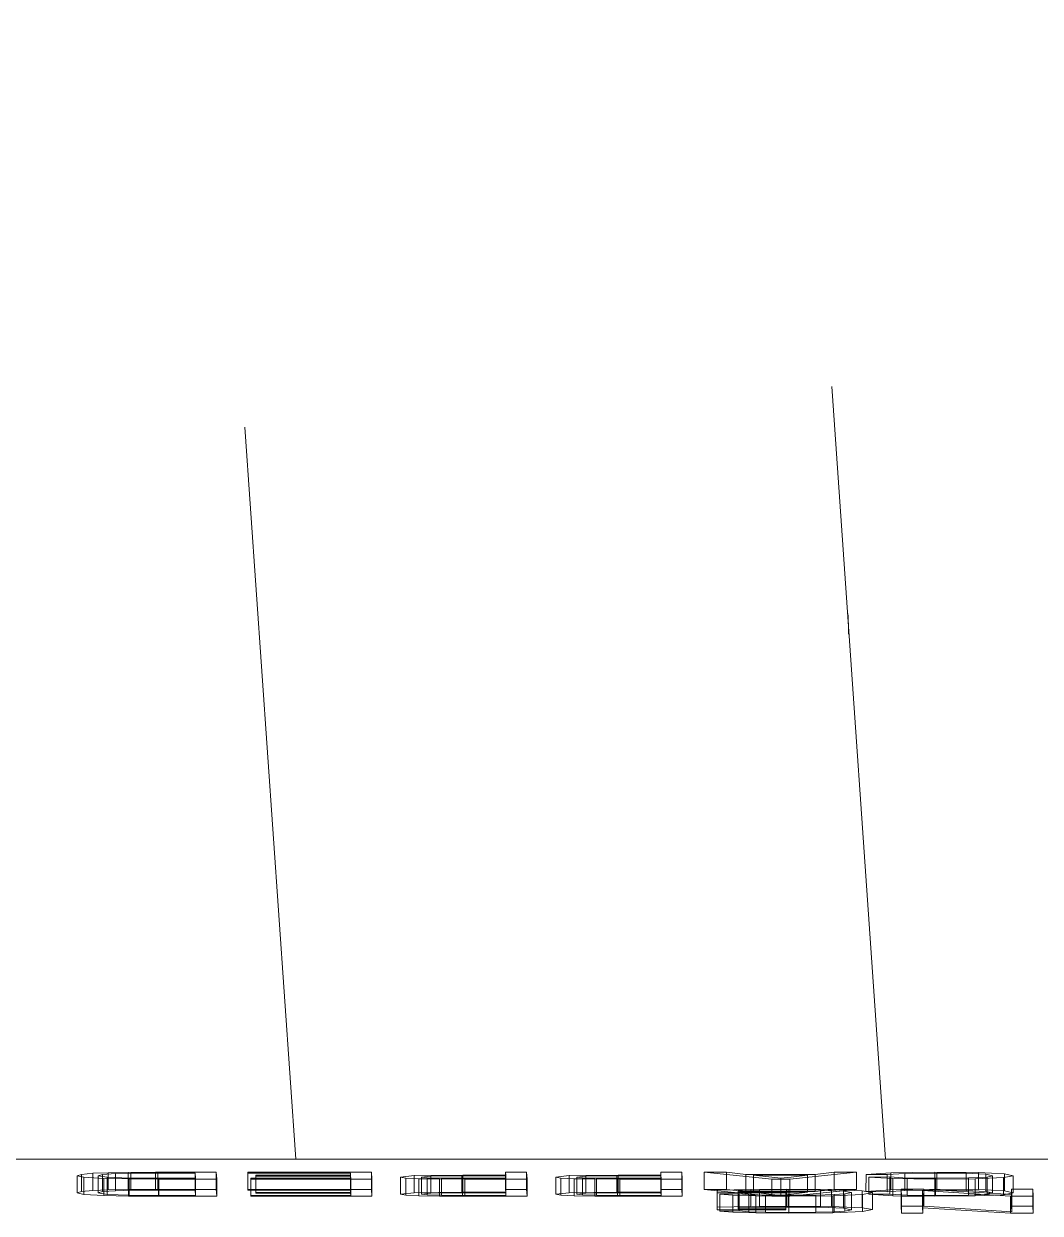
# Model space of a CAD drawing. Header units: metres. Extents: x -55 to 260, y -121 to 64.
# Drawn here: x 11.49 to 11.597, y 19.6946 to 19.8197 of the extents above; entities that cross this region are included whole.
import ezdxf

# ---------------------------------------------------------------- set-up
doc = ezdxf.new("R2010")
doc.units = ezdxf.units.M
doc.layers.add('0-1', color=7, linetype='Continuous', lineweight=5)
doc.layers.add('45ESTAC-1', color=253, linetype='Continuous', lineweight=5)

# ---------------------------------------------------------------- blocks, each defined once
blk = doc.blocks.new('Sign - SpeedLimit_Handicap - Handicap-V264-A1 _ A700')
at = {"layer": '45ESTAC-1'}
for p, q in [((11.58071, 19.70023), (11.57506, 19.78157)), ((11.51327, 19.77728), (11.51862, 19.70023)), ((11.65428, 19.70023), (11.40948, 19.70023)), ((11.49605, 19.69865), (11.49559, 19.69851)), ((11.49559, 19.69851), (11.4963, 19.69834)), ((11.49559, 19.69671), (11.49559, 19.69851)), ((11.49725, 19.69876), (11.49605, 19.69865)), ((11.49605, 19.69685), (11.49605, 19.69865)), ((11.4963, 19.69834), (11.4984, 19.69821)), ((11.4963, 19.69654), (11.4963, 19.69834)), ((11.49887, 19.69882), (11.49725, 19.69876)), ((11.49725, 19.69696), (11.49725, 19.69876)), ((11.4978, 19.69851), (11.49828, 19.69864)), ((11.49876, 19.69834), (11.4978, 19.69851)), ((11.4978, 19.69671), (11.4978, 19.69851)), ((11.49828, 19.69864), (11.49962, 19.69873)), ((11.49828, 19.69684), (11.49828, 19.69864)), ((11.4984, 19.69821), (11.50101, 19.69816)), ((11.4984, 19.69641), (11.4984, 19.69821)), ((11.50107, 19.69826), (11.49876, 19.69834)), ((11.49876, 19.69654), (11.49876, 19.69834)), ((11.50098, 19.69886), (11.49887, 19.69882)), ((11.49887, 19.69702), (11.49887, 19.69882)), ((11.49962, 19.69873), (11.50126, 19.69877)), ((11.49962, 19.69693), (11.49962, 19.69873)), ((11.50383, 19.69887), (11.50098, 19.69886)), ((11.50098, 19.69706), (11.50098, 19.69886)), ((11.50101, 19.69816), (11.50418, 19.69815)), ((11.50101, 19.69636), (11.50101, 19.69816)), ((11.50421, 19.69824), (11.50107, 19.69826)), ((11.50107, 19.69646), (11.50107, 19.69826)), ((11.50126, 19.69877), (11.50411, 19.69878)), ((11.50126, 19.69697), (11.50126, 19.69877)), ((11.51024, 19.69887), (11.50383, 19.69887)), ((11.50383, 19.69707), (11.50383, 19.69887)), ((11.50411, 19.69878), (11.50803, 19.69878)), ((11.50411, 19.69698), (11.50411, 19.69878)), ((11.50418, 19.69815), (11.51029, 19.69815)), ((11.50418, 19.69635), (11.50418, 19.69815)), ((11.50807, 19.69824), (11.50421, 19.69824)), ((11.50421, 19.69644), (11.50421, 19.69824)), ((11.50803, 19.69878), (11.50807, 19.69824)), ((11.50803, 19.69878), (11.50803, 19.69698)), ((11.50807, 19.69644), (11.50807, 19.69824)), ((11.51029, 19.69815), (11.51024, 19.69887)), ((11.51024, 19.69887), (11.51024, 19.69707)), ((11.51029, 19.69635), (11.51029, 19.69815)), ((11.52658, 19.69887), (11.51356, 19.69887)), ((11.51356, 19.69887), (11.51357, 19.69878)), ((11.51356, 19.69707), (11.51356, 19.69887)), ((11.51357, 19.69878), (11.52437, 19.69878)), ((11.51357, 19.69698), (11.51357, 19.69878)), ((11.52441, 19.69824), (11.51388, 19.69824)), ((11.51388, 19.69824), (11.51389, 19.69815)), ((11.51388, 19.69644), (11.51388, 19.69824)), ((11.51389, 19.69815), (11.52663, 19.69815)), ((11.51389, 19.69635), (11.51389, 19.69815)), ((11.52438, 19.69855), (11.51442, 19.69855)), ((11.51442, 19.69855), (11.51442, 19.69845)), ((11.51442, 19.69675), (11.51442, 19.69855)), ((11.51442, 19.69845), (11.52439, 19.69845)), ((11.51442, 19.69666), (11.51442, 19.69845)), ((11.52437, 19.69878), (11.52438, 19.69855)), ((11.52437, 19.69698), (11.52437, 19.69878)), ((11.52438, 19.69675), (11.52438, 19.69855)), ((11.52439, 19.69845), (11.52441, 19.69824)), ((11.52439, 19.69666), (11.52439, 19.69845)), ((11.52441, 19.69644), (11.52441, 19.69824)), ((11.52663, 19.69815), (11.52658, 19.69887)), ((11.52658, 19.69887), (11.52658, 19.69707)), ((11.52663, 19.69635), (11.52663, 19.69815)), ((11.53107, 19.69852), (11.52966, 19.69836)), ((11.52966, 19.69836), (11.53019, 19.69826)), ((11.52966, 19.69656), (11.52966, 19.69836)), ((11.53019, 19.69826), (11.53159, 19.69819)), ((11.53019, 19.69646), (11.53019, 19.69826)), ((11.53622, 19.69858), (11.53107, 19.69852)), ((11.53107, 19.69672), (11.53107, 19.69852)), ((11.53159, 19.69819), (11.53375, 19.69816)), ((11.53159, 19.69639), (11.53159, 19.69819)), ((11.53187, 19.69836), (11.53283, 19.69846)), ((11.53245, 19.69829), (11.53187, 19.69836)), ((11.53187, 19.69656), (11.53187, 19.69836)), ((11.53395, 19.69825), (11.53245, 19.69829)), ((11.53245, 19.69649), (11.53245, 19.69829)), ((11.53283, 19.69846), (11.53609, 19.69849)), ((11.53283, 19.69666), (11.53283, 19.69846)), ((11.53375, 19.69816), (11.5364, 19.69815)), ((11.53375, 19.69636), (11.53375, 19.69816)), ((11.53616, 19.69824), (11.53395, 19.69825)), ((11.53395, 19.69645), (11.53395, 19.69825)), ((11.53609, 19.69849), (11.54073, 19.69849)), ((11.53609, 19.69669), (11.53609, 19.69849)), ((11.54074, 19.69824), (11.53616, 19.69824)), ((11.53616, 19.69644), (11.53616, 19.69824)), ((11.54072, 19.69858), (11.53622, 19.69858)), ((11.53622, 19.69678), (11.53622, 19.69858)), ((11.5364, 19.69815), (11.54297, 19.69815)), ((11.5364, 19.69635), (11.5364, 19.69815)), ((11.54292, 19.69887), (11.5407, 19.69887)), ((11.5407, 19.69887), (11.54072, 19.69858)), ((11.5407, 19.69707), (11.5407, 19.69887)), ((11.54072, 19.69678), (11.54072, 19.69858)), ((11.54073, 19.69849), (11.54074, 19.69824)), ((11.54073, 19.69849), (11.54073, 19.69669)), ((11.54074, 19.69644), (11.54074, 19.69824)), ((11.54297, 19.69815), (11.54292, 19.69887)), ((11.54292, 19.69887), (11.54292, 19.69707)), ((11.54297, 19.69635), (11.54297, 19.69815)), ((11.54741, 19.69852), (11.546, 19.69836)), ((11.546, 19.69836), (11.54653, 19.69826)), ((11.546, 19.69656), (11.546, 19.69836)), ((11.54653, 19.69826), (11.54793, 19.69819)), ((11.54653, 19.69646), (11.54653, 19.69826)), ((11.55255, 19.69858), (11.54741, 19.69852)), ((11.54741, 19.69672), (11.54741, 19.69852)), ((11.54793, 19.69819), (11.55009, 19.69816)), ((11.54793, 19.69639), (11.54793, 19.69819)), ((11.54821, 19.69836), (11.54917, 19.69846)), ((11.54879, 19.69829), (11.54821, 19.69836)), ((11.54821, 19.69656), (11.54821, 19.69836)), ((11.55028, 19.69825), (11.54879, 19.69829)), ((11.54879, 19.69649), (11.54879, 19.69829)), ((11.54917, 19.69846), (11.55243, 19.69849)), ((11.54917, 19.69666), (11.54917, 19.69846)), ((11.55009, 19.69816), (11.55274, 19.69815)), ((11.55009, 19.69636), (11.55009, 19.69816)), ((11.5525, 19.69824), (11.55028, 19.69825)), ((11.55028, 19.69645), (11.55028, 19.69825)), ((11.55243, 19.69849), (11.55707, 19.69849)), ((11.55243, 19.69669), (11.55243, 19.69849)), ((11.55708, 19.69824), (11.5525, 19.69824)), ((11.5525, 19.69644), (11.5525, 19.69824)), ((11.55706, 19.69858), (11.55255, 19.69858)), ((11.55255, 19.69678), (11.55255, 19.69858)), ((11.55274, 19.69815), (11.5593, 19.69815)), ((11.55274, 19.69635), (11.55274, 19.69815)), ((11.55925, 19.69887), (11.55704, 19.69887)), ((11.55704, 19.69887), (11.55706, 19.69858)), ((11.55704, 19.69707), (11.55704, 19.69887)), ((11.55706, 19.69678), (11.55706, 19.69858)), ((11.55707, 19.69849), (11.55708, 19.69824)), ((11.55707, 19.69849), (11.55707, 19.69669)), ((11.55708, 19.69644), (11.55708, 19.69824)), ((11.5593, 19.69815), (11.55925, 19.69887)), ((11.55925, 19.69887), (11.55925, 19.69707)), ((11.5593, 19.69635), (11.5593, 19.69815)), ((11.56396, 19.69887), (11.56162, 19.69887)), ((11.56162, 19.69887), (11.56875, 19.69815)), ((11.56162, 19.69707), (11.56162, 19.69887)), ((11.56601, 19.69865), (11.56396, 19.69887)), ((11.56396, 19.69707), (11.56396, 19.69887)), ((11.57331, 19.69865), (11.56601, 19.69865)), ((11.56601, 19.69685), (11.56601, 19.69865)), ((11.56843, 19.69838), (11.56682, 19.69856)), ((11.56682, 19.69856), (11.5725, 19.69856)), ((11.56682, 19.69676), (11.56682, 19.69856)), ((11.56968, 19.69824), (11.56843, 19.69838)), ((11.56875, 19.69815), (11.57063, 19.69815)), ((11.56875, 19.69635), (11.56875, 19.69815)), ((11.57078, 19.69836), (11.56968, 19.69824)), ((11.56968, 19.69644), (11.56968, 19.69824)), ((11.57063, 19.69815), (11.57766, 19.69887)), ((11.57063, 19.69635), (11.57063, 19.69815)), ((11.5725, 19.69856), (11.57078, 19.69836)), ((11.5725, 19.69856), (11.5725, 19.69676)), ((11.57532, 19.69887), (11.57331, 19.69865)), ((11.57331, 19.69685), (11.57331, 19.69865)), ((11.57766, 19.69887), (11.57532, 19.69887)), ((11.57532, 19.69707), (11.57532, 19.69887)), ((11.57766, 19.69887), (11.57766, 19.69707)), ((11.57865, 19.69684), (11.57866, 19.69864)), ((11.58127, 19.69882), (11.57866, 19.69864)), ((11.57866, 19.69864), (11.58087, 19.69862)), ((11.58117, 19.69838), (11.57895, 19.69835)), ((11.57895, 19.69835), (11.58147, 19.6982)), ((11.57895, 19.69656), (11.57895, 19.69835)), ((11.58087, 19.69862), (11.58274, 19.69875)), ((11.58087, 19.69862), (11.58087, 19.69682)), ((11.58299, 19.69826), (11.58117, 19.69838)), ((11.58117, 19.69658), (11.58117, 19.69838)), ((11.5859, 19.69888), (11.58127, 19.69882)), ((11.58127, 19.69702), (11.58127, 19.69882)), ((11.58147, 19.6982), (11.58591, 19.69814)), ((11.58147, 19.6964), (11.58147, 19.6982)), ((11.58274, 19.69875), (11.58613, 19.69879)), ((11.58274, 19.69695), (11.58274, 19.69875)), ((11.58599, 19.69823), (11.58299, 19.69826)), ((11.58299, 19.69647), (11.58299, 19.69826)), ((11.59052, 19.69884), (11.5859, 19.69888)), ((11.5859, 19.69708), (11.5859, 19.69888)), ((11.58591, 19.69814), (11.59016, 19.69818)), ((11.58591, 19.69634), (11.58591, 19.69814)), ((11.58945, 19.69827), (11.58599, 19.69823)), ((11.58599, 19.69643), (11.58599, 19.69823)), ((11.58613, 19.69879), (11.58919, 19.69876)), ((11.58613, 19.69699), (11.58613, 19.69879)), ((11.58919, 19.69876), (11.59128, 19.69866)), ((11.58919, 19.69696), (11.58919, 19.69876)), ((11.5914, 19.69837), (11.58945, 19.69827)), ((11.58945, 19.69647), (11.58945, 19.69827)), ((11.59016, 19.69818), (11.59314, 19.69831)), ((11.59016, 19.69638), (11.59016, 19.69818)), ((11.59323, 19.6987), (11.59052, 19.69884)), ((11.59052, 19.69704), (11.59052, 19.69884)), ((11.59128, 19.69866), (11.59196, 19.69851)), ((11.59128, 19.69686), (11.59128, 19.69866)), ((11.59196, 19.69851), (11.5914, 19.69837)), ((11.5914, 19.69657), (11.5914, 19.69837)), ((11.59196, 19.69671), (11.59196, 19.69851)), ((11.59314, 19.69831), (11.59417, 19.69851)), ((11.59314, 19.69651), (11.59314, 19.69831)), ((11.59417, 19.69851), (11.59323, 19.6987)), ((11.59323, 19.6969), (11.59323, 19.6987)), ((11.59417, 19.69671), (11.59417, 19.69851)), ((11.49559, 19.69671), (11.49605, 19.69685)), ((11.49605, 19.69685), (11.49725, 19.69696)), ((11.49725, 19.69696), (11.49887, 19.69702)), ((11.49962, 19.69693), (11.49828, 19.69684)), ((11.49887, 19.69702), (11.50098, 19.69706)), ((11.50126, 19.69697), (11.49962, 19.69693)), ((11.50098, 19.69706), (11.50383, 19.69707)), ((11.50411, 19.69698), (11.50126, 19.69697)), ((11.50383, 19.69707), (11.51024, 19.69707)), ((11.50803, 19.69698), (11.50411, 19.69698)), ((11.50807, 19.69644), (11.50803, 19.69698)), ((11.51024, 19.69707), (11.51029, 19.69635)), ((11.51357, 19.69698), (11.51356, 19.69707)), ((11.51356, 19.69707), (11.52658, 19.69707)), ((11.52437, 19.69698), (11.51357, 19.69698)), ((11.52438, 19.69675), (11.52437, 19.69698)), ((11.52658, 19.69707), (11.52663, 19.69635)), ((11.54072, 19.69678), (11.5407, 19.69707)), ((11.5407, 19.69707), (11.54292, 19.69707)), ((11.54292, 19.69707), (11.54297, 19.69635)), ((11.55706, 19.69678), (11.55704, 19.69707)), ((11.55704, 19.69707), (11.55925, 19.69707)), ((11.55925, 19.69707), (11.5593, 19.69635)), ((11.56875, 19.69635), (11.56162, 19.69707)), ((11.56162, 19.69707), (11.56396, 19.69707)), ((11.56298, 19.69519), (11.56299, 19.69699)), ((11.56653, 19.69707), (11.56299, 19.69699)), ((11.56299, 19.69699), (11.563, 19.69672)), ((11.56396, 19.69707), (11.56601, 19.69685)), ((11.5652, 19.69694), (11.56744, 19.69699)), ((11.56521, 19.69681), (11.5652, 19.69694)), ((11.5652, 19.69514), (11.5652, 19.69694)), ((11.57029, 19.6971), (11.56653, 19.69707)), ((11.56653, 19.69528), (11.56653, 19.69707)), ((11.56744, 19.69699), (11.57047, 19.69701)), ((11.56744, 19.69519), (11.56744, 19.69699)), ((11.57502, 19.69706), (11.57029, 19.6971)), ((11.57029, 19.6953), (11.57029, 19.6971)), ((11.57047, 19.69701), (11.57385, 19.69698)), ((11.57047, 19.69521), (11.57047, 19.69701)), ((11.57766, 19.69707), (11.57063, 19.69635)), ((11.57331, 19.69685), (11.57532, 19.69707)), ((11.57385, 19.69698), (11.57628, 19.69689)), ((11.57385, 19.69518), (11.57385, 19.69698)), ((11.57824, 19.69693), (11.57502, 19.69706)), ((11.57502, 19.69526), (11.57502, 19.69706)), ((11.57532, 19.69707), (11.57766, 19.69707)), ((11.57628, 19.69689), (11.57713, 19.69673)), ((11.57628, 19.69509), (11.57628, 19.69689)), ((11.57934, 19.69673), (11.57824, 19.69693)), ((11.57824, 19.69513), (11.57824, 19.69693)), ((11.57865, 19.69684), (11.58127, 19.69702)), ((11.58274, 19.69695), (11.58087, 19.69682)), ((11.58127, 19.69702), (11.5859, 19.69708)), ((11.58473, 19.69709), (11.58236, 19.69709)), ((11.58236, 19.69709), (11.58241, 19.69637)), ((11.58236, 19.69529), (11.58236, 19.69709)), ((11.58613, 19.69699), (11.58274, 19.69695)), ((11.58463, 19.69637), (11.58459, 19.69694)), ((11.58459, 19.69694), (11.59389, 19.69637)), ((11.58459, 19.69514), (11.58459, 19.69694)), ((11.59403, 19.69652), (11.58473, 19.69709)), ((11.58473, 19.69529), (11.58473, 19.69709)), ((11.5859, 19.69708), (11.59052, 19.69704)), ((11.58919, 19.69696), (11.58613, 19.69699)), ((11.59128, 19.69686), (11.58919, 19.69696)), ((11.59052, 19.69704), (11.59323, 19.6969)), ((11.59196, 19.69671), (11.59128, 19.69686)), ((11.59323, 19.6969), (11.59417, 19.69671)), ((11.59621, 19.69709), (11.59399, 19.69709)), ((11.59399, 19.69709), (11.59403, 19.69652)), ((11.59399, 19.69529), (11.59399, 19.69709)), ((11.59626, 19.69637), (11.59621, 19.69709)), ((11.59621, 19.69709), (11.59621, 19.69529)), ((11.4963, 19.69654), (11.49559, 19.69671)), ((11.4984, 19.69641), (11.4963, 19.69654)), ((11.49828, 19.69684), (11.4978, 19.69671)), ((11.4978, 19.69671), (11.49876, 19.69654)), ((11.50101, 19.69636), (11.4984, 19.69641)), ((11.49876, 19.69654), (11.50107, 19.69646)), ((11.50418, 19.69635), (11.50101, 19.69636)), ((11.50107, 19.69646), (11.50421, 19.69644)), ((11.51029, 19.69635), (11.50418, 19.69635)), ((11.50421, 19.69644), (11.50807, 19.69644)), ((11.51389, 19.69635), (11.51388, 19.69644)), ((11.51388, 19.69644), (11.52441, 19.69644)), ((11.52663, 19.69635), (11.51389, 19.69635)), ((11.51442, 19.69666), (11.51442, 19.69675)), ((11.51442, 19.69675), (11.52438, 19.69675)), ((11.52439, 19.69666), (11.51442, 19.69666)), ((11.52441, 19.69644), (11.52439, 19.69666)), ((11.52966, 19.69656), (11.53107, 19.69672)), ((11.53019, 19.69646), (11.52966, 19.69656)), ((11.53159, 19.69639), (11.53019, 19.69646)), ((11.53107, 19.69672), (11.53622, 19.69678)), ((11.53375, 19.69636), (11.53159, 19.69639)), ((11.53283, 19.69666), (11.53187, 19.69656)), ((11.53187, 19.69656), (11.53245, 19.69649)), ((11.53245, 19.69649), (11.53395, 19.69645)), ((11.53609, 19.69669), (11.53283, 19.69666)), ((11.5364, 19.69635), (11.53375, 19.69636)), ((11.53395, 19.69645), (11.53616, 19.69644)), ((11.54073, 19.69669), (11.53609, 19.69669)), ((11.53616, 19.69644), (11.54074, 19.69644)), ((11.53622, 19.69678), (11.54072, 19.69678)), ((11.54297, 19.69635), (11.5364, 19.69635)), ((11.54074, 19.69644), (11.54073, 19.69669)), ((11.546, 19.69656), (11.54741, 19.69672)), ((11.54653, 19.69646), (11.546, 19.69656)), ((11.54793, 19.69639), (11.54653, 19.69646)), ((11.54741, 19.69672), (11.55255, 19.69678)), ((11.55009, 19.69636), (11.54793, 19.69639)), ((11.54917, 19.69666), (11.54821, 19.69656)), ((11.54821, 19.69656), (11.54879, 19.69649)), ((11.54879, 19.69649), (11.55028, 19.69645)), ((11.55243, 19.69669), (11.54917, 19.69666)), ((11.55274, 19.69635), (11.55009, 19.69636)), ((11.55028, 19.69645), (11.5525, 19.69644)), ((11.55707, 19.69669), (11.55243, 19.69669)), ((11.5525, 19.69644), (11.55708, 19.69644)), ((11.55255, 19.69678), (11.55706, 19.69678)), ((11.5593, 19.69635), (11.55274, 19.69635)), ((11.55708, 19.69644), (11.55707, 19.69669)), ((11.563, 19.69672), (11.5702, 19.69672)), ((11.563, 19.69492), (11.563, 19.69672)), ((11.56531, 19.6966), (11.56327, 19.69657)), ((11.56327, 19.69657), (11.56462, 19.69646)), ((11.56327, 19.69478), (11.56327, 19.69657)), ((11.56462, 19.69646), (11.56705, 19.69638)), ((11.56462, 19.69466), (11.56462, 19.69646)), ((11.5702, 19.69681), (11.56521, 19.69681)), ((11.56521, 19.69501), (11.56521, 19.69681)), ((11.56633, 19.69651), (11.56531, 19.6966)), ((11.56531, 19.6948), (11.56531, 19.6966)), ((11.56601, 19.69685), (11.57331, 19.69685)), ((11.56806, 19.69647), (11.56633, 19.69651)), ((11.56633, 19.69472), (11.56633, 19.69651)), ((11.5725, 19.69676), (11.56682, 19.69676)), ((11.56682, 19.69676), (11.56843, 19.69658)), ((11.56705, 19.69638), (11.57052, 19.69636)), ((11.56705, 19.69459), (11.56705, 19.69638)), ((11.57055, 19.69645), (11.56806, 19.69647)), ((11.56806, 19.69467), (11.56806, 19.69647)), ((11.56843, 19.69658), (11.56968, 19.69644)), ((11.57063, 19.69635), (11.56875, 19.69635)), ((11.56968, 19.69644), (11.57078, 19.69656)), ((11.5702, 19.69672), (11.5702, 19.69681)), ((11.5702, 19.69681), (11.5702, 19.69501)), ((11.5702, 19.69492), (11.5702, 19.69672)), ((11.57052, 19.69636), (11.57518, 19.6964)), ((11.57052, 19.69456), (11.57052, 19.69636)), ((11.57338, 19.69647), (11.57055, 19.69645)), ((11.57055, 19.69465), (11.57055, 19.69645)), ((11.57078, 19.69656), (11.5725, 19.69676)), ((11.57531, 19.69652), (11.57338, 19.69647)), ((11.57338, 19.69467), (11.57338, 19.69647)), ((11.57518, 19.6964), (11.57828, 19.69654)), ((11.57518, 19.6946), (11.57518, 19.6964)), ((11.57644, 19.69659), (11.57531, 19.69652)), ((11.57531, 19.69472), (11.57531, 19.69652)), ((11.57713, 19.69673), (11.57644, 19.69659)), ((11.57644, 19.69479), (11.57644, 19.69659)), ((11.57713, 19.69493), (11.57713, 19.69673)), ((11.57828, 19.69654), (11.57934, 19.69673)), ((11.57828, 19.69474), (11.57828, 19.69654)), ((11.58087, 19.69682), (11.57865, 19.69684)), ((11.57895, 19.69656), (11.58117, 19.69658)), ((11.58147, 19.6964), (11.57895, 19.69656)), ((11.57934, 19.69494), (11.57934, 19.69673)), ((11.58117, 19.69658), (11.58299, 19.69647)), ((11.58591, 19.69634), (11.58147, 19.6964)), ((11.58241, 19.69637), (11.58463, 19.69637)), ((11.58241, 19.69457), (11.58241, 19.69637)), ((11.58299, 19.69647), (11.58599, 19.69643)), ((11.58463, 19.69457), (11.58463, 19.69637)), ((11.59016, 19.69638), (11.58591, 19.69634)), ((11.58599, 19.69643), (11.58945, 19.69647)), ((11.58945, 19.69647), (11.5914, 19.69657)), ((11.59314, 19.69651), (11.59016, 19.69638)), ((11.5914, 19.69657), (11.59196, 19.69671)), ((11.59417, 19.69671), (11.59314, 19.69651)), ((11.59389, 19.69637), (11.59626, 19.69637)), ((11.59389, 19.69457), (11.59389, 19.69637)), ((11.59403, 19.69472), (11.59403, 19.69652)), ((11.59626, 19.69457), (11.59626, 19.69637)), ((11.56298, 19.69519), (11.56653, 19.69528)), ((11.563, 19.69492), (11.56298, 19.69519)), ((11.5702, 19.69492), (11.563, 19.69492)), ((11.56327, 19.69478), (11.56531, 19.6948)), ((11.56462, 19.69466), (11.56327, 19.69478)), ((11.56705, 19.69459), (11.56462, 19.69466)), ((11.56744, 19.69519), (11.5652, 19.69514)), ((11.5652, 19.69514), (11.56521, 19.69501)), ((11.56521, 19.69501), (11.5702, 19.69501)), ((11.56531, 19.6948), (11.56633, 19.69472)), ((11.56633, 19.69472), (11.56806, 19.69467)), ((11.56653, 19.69528), (11.57029, 19.6953)), ((11.57052, 19.69456), (11.56705, 19.69459)), ((11.57047, 19.69521), (11.56744, 19.69519)), ((11.56806, 19.69467), (11.57055, 19.69465)), ((11.5702, 19.69501), (11.5702, 19.69492)), ((11.57029, 19.6953), (11.57502, 19.69526)), ((11.57385, 19.69518), (11.57047, 19.69521)), ((11.57518, 19.6946), (11.57052, 19.69456)), ((11.57055, 19.69465), (11.57338, 19.69467)), ((11.57338, 19.69467), (11.57531, 19.69472)), ((11.57628, 19.69509), (11.57385, 19.69518)), ((11.57502, 19.69526), (11.57824, 19.69513)), ((11.57828, 19.69474), (11.57518, 19.6946)), ((11.57531, 19.69472), (11.57644, 19.69479)), ((11.57713, 19.69493), (11.57628, 19.69509)), ((11.57644, 19.69479), (11.57713, 19.69493)), ((11.57824, 19.69513), (11.57934, 19.69494)), ((11.57934, 19.69494), (11.57828, 19.69474)), ((11.58241, 19.69457), (11.58236, 19.69529)), ((11.58236, 19.69529), (11.58473, 19.69529)), ((11.58463, 19.69457), (11.58241, 19.69457)), ((11.59389, 19.69457), (11.58459, 19.69514)), ((11.58459, 19.69514), (11.58463, 19.69457)), ((11.58473, 19.69529), (11.59403, 19.69472)), ((11.59626, 19.69457), (11.59389, 19.69457)), ((11.59403, 19.69472), (11.59399, 19.69529)), ((11.59399, 19.69529), (11.59621, 19.69529)), ((11.59621, 19.69529), (11.59626, 19.69457))]:
    blk.add_line(p, q, dxfattribs=at)
for major_axis, start_param, end_param in [((0.09976, 0.00693), 0.279657, 2.723118), ((0.03089, 0.00215), 6.213776, 6.283185)]:
    blk.add_ellipse((11.54586, 19.7555), major_axis=major_axis, ratio=0.999167, start_param=start_param, end_param=end_param, dxfattribs=at)
blk = doc.blocks.new('22011_AR_rvt-1-A1 _ A700')
at = {"layer": '45ESTAC-1'}
blk.add_blockref('Sign - SpeedLimit_Handicap - Handicap-V264-A1 _ A700', (0, 0), dxfattribs=at)
blk = doc.blocks.new('Sign - SpeedLimit_Handicap - Handicap-V657-A1 _ A700')
at = {"layer": '45ESTAC-1'}
for p, q in [((11.58071, 19.70023), (11.57506, 19.78157)), ((11.51327, 19.77728), (11.51862, 19.70023)), ((11.65428, 19.70023), (11.40948, 19.70023)), ((11.49605, 19.69865), (11.49559, 19.69851)), ((11.49559, 19.69851), (11.4963, 19.69834)), ((11.49559, 19.69671), (11.49559, 19.69851)), ((11.49725, 19.69876), (11.49605, 19.69865)), ((11.49605, 19.69685), (11.49605, 19.69865)), ((11.4963, 19.69834), (11.4984, 19.69821)), ((11.4963, 19.69654), (11.4963, 19.69834)), ((11.49887, 19.69882), (11.49725, 19.69876)), ((11.49725, 19.69696), (11.49725, 19.69876)), ((11.4978, 19.69851), (11.49828, 19.69864)), ((11.49876, 19.69834), (11.4978, 19.69851)), ((11.4978, 19.69671), (11.4978, 19.69851)), ((11.49828, 19.69864), (11.49962, 19.69873)), ((11.49828, 19.69684), (11.49828, 19.69864)), ((11.4984, 19.69821), (11.50101, 19.69816)), ((11.4984, 19.69641), (11.4984, 19.69821)), ((11.50107, 19.69826), (11.49876, 19.69834)), ((11.49876, 19.69654), (11.49876, 19.69834)), ((11.50098, 19.69886), (11.49887, 19.69882)), ((11.49887, 19.69702), (11.49887, 19.69882)), ((11.49962, 19.69873), (11.50126, 19.69877)), ((11.49962, 19.69693), (11.49962, 19.69873)), ((11.50383, 19.69887), (11.50098, 19.69886)), ((11.50098, 19.69706), (11.50098, 19.69886)), ((11.50101, 19.69816), (11.50418, 19.69815)), ((11.50101, 19.69636), (11.50101, 19.69816)), ((11.50421, 19.69824), (11.50107, 19.69826)), ((11.50107, 19.69646), (11.50107, 19.69826)), ((11.50126, 19.69877), (11.50411, 19.69878)), ((11.50126, 19.69697), (11.50126, 19.69877)), ((11.51024, 19.69887), (11.50383, 19.69887)), ((11.50383, 19.69707), (11.50383, 19.69887)), ((11.50411, 19.69878), (11.50803, 19.69878)), ((11.50411, 19.69698), (11.50411, 19.69878)), ((11.50418, 19.69815), (11.51029, 19.69815)), ((11.50418, 19.69635), (11.50418, 19.69815)), ((11.50807, 19.69824), (11.50421, 19.69824)), ((11.50421, 19.69644), (11.50421, 19.69824)), ((11.50803, 19.69878), (11.50807, 19.69824)), ((11.50803, 19.69878), (11.50803, 19.69698)), ((11.50807, 19.69644), (11.50807, 19.69824)), ((11.51029, 19.69815), (11.51024, 19.69887)), ((11.51024, 19.69887), (11.51024, 19.69707)), ((11.51029, 19.69635), (11.51029, 19.69815)), ((11.52658, 19.69887), (11.51356, 19.69887)), ((11.51356, 19.69887), (11.51357, 19.69878)), ((11.51356, 19.69707), (11.51356, 19.69887)), ((11.51357, 19.69878), (11.52437, 19.69878)), ((11.51357, 19.69698), (11.51357, 19.69878)), ((11.52441, 19.69824), (11.51388, 19.69824)), ((11.51388, 19.69824), (11.51389, 19.69815)), ((11.51388, 19.69644), (11.51388, 19.69824)), ((11.51389, 19.69815), (11.52663, 19.69815)), ((11.51389, 19.69635), (11.51389, 19.69815)), ((11.52438, 19.69855), (11.51442, 19.69855)), ((11.51442, 19.69855), (11.51442, 19.69845)), ((11.51442, 19.69675), (11.51442, 19.69855)), ((11.51442, 19.69845), (11.52439, 19.69845)), ((11.51442, 19.69666), (11.51442, 19.69845)), ((11.52437, 19.69878), (11.52438, 19.69855)), ((11.52437, 19.69698), (11.52437, 19.69878)), ((11.52438, 19.69675), (11.52438, 19.69855)), ((11.52439, 19.69845), (11.52441, 19.69824)), ((11.52439, 19.69666), (11.52439, 19.69845)), ((11.52441, 19.69644), (11.52441, 19.69824)), ((11.52663, 19.69815), (11.52658, 19.69887)), ((11.52658, 19.69887), (11.52658, 19.69707)), ((11.52663, 19.69635), (11.52663, 19.69815)), ((11.53107, 19.69852), (11.52966, 19.69836)), ((11.52966, 19.69836), (11.53019, 19.69826)), ((11.52966, 19.69656), (11.52966, 19.69836)), ((11.53019, 19.69826), (11.53159, 19.69819)), ((11.53019, 19.69646), (11.53019, 19.69826)), ((11.53622, 19.69858), (11.53107, 19.69852)), ((11.53107, 19.69672), (11.53107, 19.69852)), ((11.53159, 19.69819), (11.53375, 19.69816)), ((11.53159, 19.69639), (11.53159, 19.69819)), ((11.53187, 19.69836), (11.53283, 19.69846)), ((11.53245, 19.69829), (11.53187, 19.69836)), ((11.53187, 19.69656), (11.53187, 19.69836)), ((11.53395, 19.69825), (11.53245, 19.69829)), ((11.53245, 19.69649), (11.53245, 19.69829)), ((11.53283, 19.69846), (11.53609, 19.69849)), ((11.53283, 19.69666), (11.53283, 19.69846)), ((11.53375, 19.69816), (11.5364, 19.69815)), ((11.53375, 19.69636), (11.53375, 19.69816)), ((11.53616, 19.69824), (11.53395, 19.69825)), ((11.53395, 19.69645), (11.53395, 19.69825)), ((11.53609, 19.69849), (11.54073, 19.69849)), ((11.53609, 19.69669), (11.53609, 19.69849)), ((11.54074, 19.69824), (11.53616, 19.69824)), ((11.53616, 19.69644), (11.53616, 19.69824)), ((11.54072, 19.69858), (11.53622, 19.69858)), ((11.53622, 19.69678), (11.53622, 19.69858)), ((11.5364, 19.69815), (11.54297, 19.69815)), ((11.5364, 19.69635), (11.5364, 19.69815)), ((11.54292, 19.69887), (11.5407, 19.69887)), ((11.5407, 19.69887), (11.54072, 19.69858)), ((11.5407, 19.69707), (11.5407, 19.69887)), ((11.54072, 19.69678), (11.54072, 19.69858)), ((11.54073, 19.69849), (11.54074, 19.69824)), ((11.54073, 19.69849), (11.54073, 19.69669)), ((11.54074, 19.69644), (11.54074, 19.69824)), ((11.54297, 19.69815), (11.54292, 19.69887)), ((11.54292, 19.69887), (11.54292, 19.69707)), ((11.54297, 19.69635), (11.54297, 19.69815)), ((11.54741, 19.69852), (11.546, 19.69836)), ((11.546, 19.69836), (11.54653, 19.69826)), ((11.546, 19.69656), (11.546, 19.69836)), ((11.54653, 19.69826), (11.54793, 19.69819)), ((11.54653, 19.69646), (11.54653, 19.69826)), ((11.55255, 19.69858), (11.54741, 19.69852)), ((11.54741, 19.69672), (11.54741, 19.69852)), ((11.54793, 19.69819), (11.55009, 19.69816)), ((11.54793, 19.69639), (11.54793, 19.69819)), ((11.54821, 19.69836), (11.54917, 19.69846)), ((11.54879, 19.69829), (11.54821, 19.69836)), ((11.54821, 19.69656), (11.54821, 19.69836)), ((11.55028, 19.69825), (11.54879, 19.69829)), ((11.54879, 19.69649), (11.54879, 19.69829)), ((11.54917, 19.69846), (11.55243, 19.69849)), ((11.54917, 19.69666), (11.54917, 19.69846)), ((11.55009, 19.69816), (11.55274, 19.69815)), ((11.55009, 19.69636), (11.55009, 19.69816)), ((11.5525, 19.69824), (11.55028, 19.69825)), ((11.55028, 19.69645), (11.55028, 19.69825)), ((11.55243, 19.69849), (11.55707, 19.69849)), ((11.55243, 19.69669), (11.55243, 19.69849)), ((11.55708, 19.69824), (11.5525, 19.69824)), ((11.5525, 19.69644), (11.5525, 19.69824)), ((11.55706, 19.69858), (11.55255, 19.69858)), ((11.55255, 19.69678), (11.55255, 19.69858)), ((11.55274, 19.69815), (11.5593, 19.69815)), ((11.55274, 19.69635), (11.55274, 19.69815)), ((11.55925, 19.69887), (11.55704, 19.69887)), ((11.55704, 19.69887), (11.55706, 19.69858)), ((11.55704, 19.69707), (11.55704, 19.69887)), ((11.55706, 19.69678), (11.55706, 19.69858)), ((11.55707, 19.69849), (11.55708, 19.69824)), ((11.55707, 19.69849), (11.55707, 19.69669)), ((11.55708, 19.69644), (11.55708, 19.69824)), ((11.5593, 19.69815), (11.55925, 19.69887)), ((11.55925, 19.69887), (11.55925, 19.69707)), ((11.5593, 19.69635), (11.5593, 19.69815)), ((11.56396, 19.69887), (11.56162, 19.69887)), ((11.56162, 19.69887), (11.56875, 19.69815)), ((11.56162, 19.69707), (11.56162, 19.69887)), ((11.56601, 19.69865), (11.56396, 19.69887)), ((11.56396, 19.69707), (11.56396, 19.69887)), ((11.57331, 19.69865), (11.56601, 19.69865)), ((11.56601, 19.69685), (11.56601, 19.69865)), ((11.56843, 19.69838), (11.56682, 19.69856)), ((11.56682, 19.69856), (11.5725, 19.69856)), ((11.56682, 19.69676), (11.56682, 19.69856)), ((11.56968, 19.69824), (11.56843, 19.69838)), ((11.56875, 19.69815), (11.57063, 19.69815)), ((11.56875, 19.69635), (11.56875, 19.69815)), ((11.57078, 19.69836), (11.56968, 19.69824)), ((11.56968, 19.69644), (11.56968, 19.69824)), ((11.57063, 19.69815), (11.57766, 19.69887)), ((11.57063, 19.69635), (11.57063, 19.69815)), ((11.5725, 19.69856), (11.57078, 19.69836)), ((11.5725, 19.69856), (11.5725, 19.69676)), ((11.57532, 19.69887), (11.57331, 19.69865)), ((11.57331, 19.69685), (11.57331, 19.69865)), ((11.57766, 19.69887), (11.57532, 19.69887)), ((11.57532, 19.69707), (11.57532, 19.69887)), ((11.57766, 19.69887), (11.57766, 19.69707)), ((11.57865, 19.69684), (11.57866, 19.69864)), ((11.58127, 19.69882), (11.57866, 19.69864)), ((11.57866, 19.69864), (11.58087, 19.69862)), ((11.58117, 19.69838), (11.57895, 19.69835)), ((11.57895, 19.69835), (11.58147, 19.6982)), ((11.57895, 19.69656), (11.57895, 19.69835)), ((11.58087, 19.69862), (11.58274, 19.69875)), ((11.58087, 19.69862), (11.58087, 19.69682)), ((11.58299, 19.69826), (11.58117, 19.69838)), ((11.58117, 19.69658), (11.58117, 19.69838)), ((11.5859, 19.69888), (11.58127, 19.69882)), ((11.58127, 19.69702), (11.58127, 19.69882)), ((11.58147, 19.6982), (11.58591, 19.69814)), ((11.58147, 19.6964), (11.58147, 19.6982)), ((11.58274, 19.69875), (11.58613, 19.69879)), ((11.58274, 19.69695), (11.58274, 19.69875)), ((11.58599, 19.69823), (11.58299, 19.69826)), ((11.58299, 19.69647), (11.58299, 19.69826)), ((11.59052, 19.69884), (11.5859, 19.69888)), ((11.5859, 19.69708), (11.5859, 19.69888)), ((11.58591, 19.69814), (11.59016, 19.69818)), ((11.58591, 19.69634), (11.58591, 19.69814)), ((11.58945, 19.69827), (11.58599, 19.69823)), ((11.58599, 19.69643), (11.58599, 19.69823)), ((11.58613, 19.69879), (11.58919, 19.69876)), ((11.58613, 19.69699), (11.58613, 19.69879)), ((11.58919, 19.69876), (11.59128, 19.69866)), ((11.58919, 19.69696), (11.58919, 19.69876)), ((11.5914, 19.69837), (11.58945, 19.69827)), ((11.58945, 19.69647), (11.58945, 19.69827)), ((11.59016, 19.69818), (11.59314, 19.69831)), ((11.59016, 19.69638), (11.59016, 19.69818)), ((11.59323, 19.6987), (11.59052, 19.69884)), ((11.59052, 19.69704), (11.59052, 19.69884)), ((11.59128, 19.69866), (11.59196, 19.69851)), ((11.59128, 19.69686), (11.59128, 19.69866)), ((11.59196, 19.69851), (11.5914, 19.69837)), ((11.5914, 19.69657), (11.5914, 19.69837)), ((11.59196, 19.69671), (11.59196, 19.69851)), ((11.59314, 19.69831), (11.59417, 19.69851)), ((11.59314, 19.69651), (11.59314, 19.69831)), ((11.59417, 19.69851), (11.59323, 19.6987)), ((11.59323, 19.6969), (11.59323, 19.6987)), ((11.59417, 19.69671), (11.59417, 19.69851)), ((11.49559, 19.69671), (11.49605, 19.69685)), ((11.49605, 19.69685), (11.49725, 19.69696)), ((11.49725, 19.69696), (11.49887, 19.69702)), ((11.49962, 19.69693), (11.49828, 19.69684)), ((11.49887, 19.69702), (11.50098, 19.69706)), ((11.50126, 19.69697), (11.49962, 19.69693)), ((11.50098, 19.69706), (11.50383, 19.69707)), ((11.50411, 19.69698), (11.50126, 19.69697)), ((11.50383, 19.69707), (11.51024, 19.69707)), ((11.50803, 19.69698), (11.50411, 19.69698)), ((11.50807, 19.69644), (11.50803, 19.69698)), ((11.51024, 19.69707), (11.51029, 19.69635)), ((11.51357, 19.69698), (11.51356, 19.69707)), ((11.51356, 19.69707), (11.52658, 19.69707)), ((11.52437, 19.69698), (11.51357, 19.69698)), ((11.52438, 19.69675), (11.52437, 19.69698)), ((11.52658, 19.69707), (11.52663, 19.69635)), ((11.54072, 19.69678), (11.5407, 19.69707)), ((11.5407, 19.69707), (11.54292, 19.69707)), ((11.54292, 19.69707), (11.54297, 19.69635)), ((11.55706, 19.69678), (11.55704, 19.69707)), ((11.55704, 19.69707), (11.55925, 19.69707)), ((11.55925, 19.69707), (11.5593, 19.69635)), ((11.56875, 19.69635), (11.56162, 19.69707)), ((11.56162, 19.69707), (11.56396, 19.69707)), ((11.56298, 19.69519), (11.56299, 19.69699)), ((11.56653, 19.69707), (11.56299, 19.69699)), ((11.56299, 19.69699), (11.563, 19.69672)), ((11.56396, 19.69707), (11.56601, 19.69685)), ((11.5652, 19.69694), (11.56744, 19.69699)), ((11.56521, 19.69681), (11.5652, 19.69694)), ((11.5652, 19.69514), (11.5652, 19.69694)), ((11.57029, 19.6971), (11.56653, 19.69707)), ((11.56653, 19.69528), (11.56653, 19.69707)), ((11.56744, 19.69699), (11.57047, 19.69701)), ((11.56744, 19.69519), (11.56744, 19.69699)), ((11.57502, 19.69706), (11.57029, 19.6971)), ((11.57029, 19.6953), (11.57029, 19.6971)), ((11.57047, 19.69701), (11.57385, 19.69698)), ((11.57047, 19.69521), (11.57047, 19.69701)), ((11.57766, 19.69707), (11.57063, 19.69635)), ((11.57331, 19.69685), (11.57532, 19.69707)), ((11.57385, 19.69698), (11.57628, 19.69689)), ((11.57385, 19.69518), (11.57385, 19.69698)), ((11.57824, 19.69693), (11.57502, 19.69706)), ((11.57502, 19.69526), (11.57502, 19.69706)), ((11.57532, 19.69707), (11.57766, 19.69707)), ((11.57628, 19.69689), (11.57713, 19.69673)), ((11.57628, 19.69509), (11.57628, 19.69689)), ((11.57934, 19.69673), (11.57824, 19.69693)), ((11.57824, 19.69513), (11.57824, 19.69693)), ((11.57865, 19.69684), (11.58127, 19.69702)), ((11.58274, 19.69695), (11.58087, 19.69682)), ((11.58127, 19.69702), (11.5859, 19.69708)), ((11.58473, 19.69709), (11.58236, 19.69709)), ((11.58236, 19.69709), (11.58241, 19.69637)), ((11.58236, 19.69529), (11.58236, 19.69709)), ((11.58613, 19.69699), (11.58274, 19.69695)), ((11.58463, 19.69637), (11.58459, 19.69694)), ((11.58459, 19.69694), (11.59389, 19.69637)), ((11.58459, 19.69514), (11.58459, 19.69694)), ((11.59403, 19.69652), (11.58473, 19.69709)), ((11.58473, 19.69529), (11.58473, 19.69709)), ((11.5859, 19.69708), (11.59052, 19.69704)), ((11.58919, 19.69696), (11.58613, 19.69699)), ((11.59128, 19.69686), (11.58919, 19.69696)), ((11.59052, 19.69704), (11.59323, 19.6969)), ((11.59196, 19.69671), (11.59128, 19.69686)), ((11.59323, 19.6969), (11.59417, 19.69671)), ((11.59621, 19.69709), (11.59399, 19.69709)), ((11.59399, 19.69709), (11.59403, 19.69652)), ((11.59399, 19.69529), (11.59399, 19.69709)), ((11.59626, 19.69637), (11.59621, 19.69709)), ((11.59621, 19.69709), (11.59621, 19.69529)), ((11.4963, 19.69654), (11.49559, 19.69671)), ((11.4984, 19.69641), (11.4963, 19.69654)), ((11.49828, 19.69684), (11.4978, 19.69671)), ((11.4978, 19.69671), (11.49876, 19.69654)), ((11.50101, 19.69636), (11.4984, 19.69641)), ((11.49876, 19.69654), (11.50107, 19.69646)), ((11.50418, 19.69635), (11.50101, 19.69636)), ((11.50107, 19.69646), (11.50421, 19.69644)), ((11.51029, 19.69635), (11.50418, 19.69635)), ((11.50421, 19.69644), (11.50807, 19.69644)), ((11.51389, 19.69635), (11.51388, 19.69644)), ((11.51388, 19.69644), (11.52441, 19.69644)), ((11.52663, 19.69635), (11.51389, 19.69635)), ((11.51442, 19.69666), (11.51442, 19.69675)), ((11.51442, 19.69675), (11.52438, 19.69675)), ((11.52439, 19.69666), (11.51442, 19.69666)), ((11.52441, 19.69644), (11.52439, 19.69666)), ((11.52966, 19.69656), (11.53107, 19.69672)), ((11.53019, 19.69646), (11.52966, 19.69656)), ((11.53159, 19.69639), (11.53019, 19.69646)), ((11.53107, 19.69672), (11.53622, 19.69678)), ((11.53375, 19.69636), (11.53159, 19.69639)), ((11.53283, 19.69666), (11.53187, 19.69656)), ((11.53187, 19.69656), (11.53245, 19.69649)), ((11.53245, 19.69649), (11.53395, 19.69645)), ((11.53609, 19.69669), (11.53283, 19.69666)), ((11.5364, 19.69635), (11.53375, 19.69636)), ((11.53395, 19.69645), (11.53616, 19.69644)), ((11.54073, 19.69669), (11.53609, 19.69669)), ((11.53616, 19.69644), (11.54074, 19.69644)), ((11.53622, 19.69678), (11.54072, 19.69678)), ((11.54297, 19.69635), (11.5364, 19.69635)), ((11.54074, 19.69644), (11.54073, 19.69669)), ((11.546, 19.69656), (11.54741, 19.69672)), ((11.54653, 19.69646), (11.546, 19.69656)), ((11.54793, 19.69639), (11.54653, 19.69646)), ((11.54741, 19.69672), (11.55255, 19.69678)), ((11.55009, 19.69636), (11.54793, 19.69639)), ((11.54917, 19.69666), (11.54821, 19.69656)), ((11.54821, 19.69656), (11.54879, 19.69649)), ((11.54879, 19.69649), (11.55028, 19.69645)), ((11.55243, 19.69669), (11.54917, 19.69666)), ((11.55274, 19.69635), (11.55009, 19.69636)), ((11.55028, 19.69645), (11.5525, 19.69644)), ((11.55707, 19.69669), (11.55243, 19.69669)), ((11.5525, 19.69644), (11.55708, 19.69644)), ((11.55255, 19.69678), (11.55706, 19.69678)), ((11.5593, 19.69635), (11.55274, 19.69635)), ((11.55708, 19.69644), (11.55707, 19.69669)), ((11.563, 19.69672), (11.5702, 19.69672)), ((11.563, 19.69492), (11.563, 19.69672)), ((11.56531, 19.6966), (11.56327, 19.69657)), ((11.56327, 19.69657), (11.56462, 19.69646)), ((11.56327, 19.69478), (11.56327, 19.69657)), ((11.56462, 19.69646), (11.56705, 19.69638)), ((11.56462, 19.69466), (11.56462, 19.69646)), ((11.5702, 19.69681), (11.56521, 19.69681)), ((11.56521, 19.69501), (11.56521, 19.69681)), ((11.56633, 19.69651), (11.56531, 19.6966)), ((11.56531, 19.6948), (11.56531, 19.6966)), ((11.56601, 19.69685), (11.57331, 19.69685)), ((11.56806, 19.69647), (11.56633, 19.69651)), ((11.56633, 19.69472), (11.56633, 19.69651)), ((11.5725, 19.69676), (11.56682, 19.69676)), ((11.56682, 19.69676), (11.56843, 19.69658)), ((11.56705, 19.69638), (11.57052, 19.69636)), ((11.56705, 19.69459), (11.56705, 19.69638)), ((11.57055, 19.69645), (11.56806, 19.69647)), ((11.56806, 19.69467), (11.56806, 19.69647)), ((11.56843, 19.69658), (11.56968, 19.69644)), ((11.57063, 19.69635), (11.56875, 19.69635)), ((11.56968, 19.69644), (11.57078, 19.69656)), ((11.5702, 19.69672), (11.5702, 19.69681)), ((11.5702, 19.69681), (11.5702, 19.69501)), ((11.5702, 19.69492), (11.5702, 19.69672)), ((11.57052, 19.69636), (11.57518, 19.6964)), ((11.57052, 19.69456), (11.57052, 19.69636)), ((11.57338, 19.69647), (11.57055, 19.69645)), ((11.57055, 19.69465), (11.57055, 19.69645)), ((11.57078, 19.69656), (11.5725, 19.69676)), ((11.57531, 19.69652), (11.57338, 19.69647)), ((11.57338, 19.69467), (11.57338, 19.69647)), ((11.57518, 19.6964), (11.57828, 19.69654)), ((11.57518, 19.6946), (11.57518, 19.6964)), ((11.57644, 19.69659), (11.57531, 19.69652)), ((11.57531, 19.69472), (11.57531, 19.69652)), ((11.57713, 19.69673), (11.57644, 19.69659)), ((11.57644, 19.69479), (11.57644, 19.69659)), ((11.57713, 19.69493), (11.57713, 19.69673)), ((11.57828, 19.69654), (11.57934, 19.69673)), ((11.57828, 19.69474), (11.57828, 19.69654)), ((11.58087, 19.69682), (11.57865, 19.69684)), ((11.57895, 19.69656), (11.58117, 19.69658)), ((11.58147, 19.6964), (11.57895, 19.69656)), ((11.57934, 19.69494), (11.57934, 19.69673)), ((11.58117, 19.69658), (11.58299, 19.69647)), ((11.58591, 19.69634), (11.58147, 19.6964)), ((11.58241, 19.69637), (11.58463, 19.69637)), ((11.58241, 19.69457), (11.58241, 19.69637)), ((11.58299, 19.69647), (11.58599, 19.69643)), ((11.58463, 19.69457), (11.58463, 19.69637)), ((11.59016, 19.69638), (11.58591, 19.69634)), ((11.58599, 19.69643), (11.58945, 19.69647)), ((11.58945, 19.69647), (11.5914, 19.69657)), ((11.59314, 19.69651), (11.59016, 19.69638)), ((11.5914, 19.69657), (11.59196, 19.69671)), ((11.59417, 19.69671), (11.59314, 19.69651)), ((11.59389, 19.69637), (11.59626, 19.69637)), ((11.59389, 19.69457), (11.59389, 19.69637)), ((11.59403, 19.69472), (11.59403, 19.69652)), ((11.59626, 19.69457), (11.59626, 19.69637)), ((11.56298, 19.69519), (11.56653, 19.69528)), ((11.563, 19.69492), (11.56298, 19.69519)), ((11.5702, 19.69492), (11.563, 19.69492)), ((11.56327, 19.69478), (11.56531, 19.6948)), ((11.56462, 19.69466), (11.56327, 19.69478)), ((11.56705, 19.69459), (11.56462, 19.69466)), ((11.56744, 19.69519), (11.5652, 19.69514)), ((11.5652, 19.69514), (11.56521, 19.69501)), ((11.56521, 19.69501), (11.5702, 19.69501)), ((11.56531, 19.6948), (11.56633, 19.69472)), ((11.56633, 19.69472), (11.56806, 19.69467)), ((11.56653, 19.69528), (11.57029, 19.6953)), ((11.57052, 19.69456), (11.56705, 19.69459)), ((11.57047, 19.69521), (11.56744, 19.69519)), ((11.56806, 19.69467), (11.57055, 19.69465)), ((11.5702, 19.69501), (11.5702, 19.69492)), ((11.57029, 19.6953), (11.57502, 19.69526)), ((11.57385, 19.69518), (11.57047, 19.69521)), ((11.57518, 19.6946), (11.57052, 19.69456)), ((11.57055, 19.69465), (11.57338, 19.69467)), ((11.57338, 19.69467), (11.57531, 19.69472)), ((11.57628, 19.69509), (11.57385, 19.69518)), ((11.57502, 19.69526), (11.57824, 19.69513)), ((11.57828, 19.69474), (11.57518, 19.6946)), ((11.57531, 19.69472), (11.57644, 19.69479)), ((11.57713, 19.69493), (11.57628, 19.69509)), ((11.57644, 19.69479), (11.57713, 19.69493)), ((11.57824, 19.69513), (11.57934, 19.69494)), ((11.57934, 19.69494), (11.57828, 19.69474)), ((11.58241, 19.69457), (11.58236, 19.69529)), ((11.58236, 19.69529), (11.58473, 19.69529)), ((11.58463, 19.69457), (11.58241, 19.69457)), ((11.59389, 19.69457), (11.58459, 19.69514)), ((11.58459, 19.69514), (11.58463, 19.69457)), ((11.58473, 19.69529), (11.59403, 19.69472)), ((11.59626, 19.69457), (11.59389, 19.69457)), ((11.59403, 19.69472), (11.59399, 19.69529)), ((11.59399, 19.69529), (11.59621, 19.69529)), ((11.59621, 19.69529), (11.59626, 19.69457))]:
    blk.add_line(p, q, dxfattribs=at)
blk.add_ellipse((11.54586, 19.7555), major_axis=(0.03089, 0.00215), ratio=0.999167, start_param=6.213776, end_param=6.283185, dxfattribs=at)
blk = doc.blocks.new('22011_AR_rvt-2-A1 _ A700')
at = {"layer": '45ESTAC-1'}
blk.add_blockref('Sign - SpeedLimit_Handicap - Handicap-V657-A1 _ A700', (0, 0), dxfattribs=at)

msp = doc.modelspace()

# ---------------------------------------------------------------- block references
at = {"layer": '0-1'}
for name in ['22011_AR_rvt-2-A1 _ A700', '22011_AR_rvt-1-A1 _ A700']:
    msp.add_blockref(name, (0, 0), dxfattribs=at)

doc.saveas('drawing.dxf')
